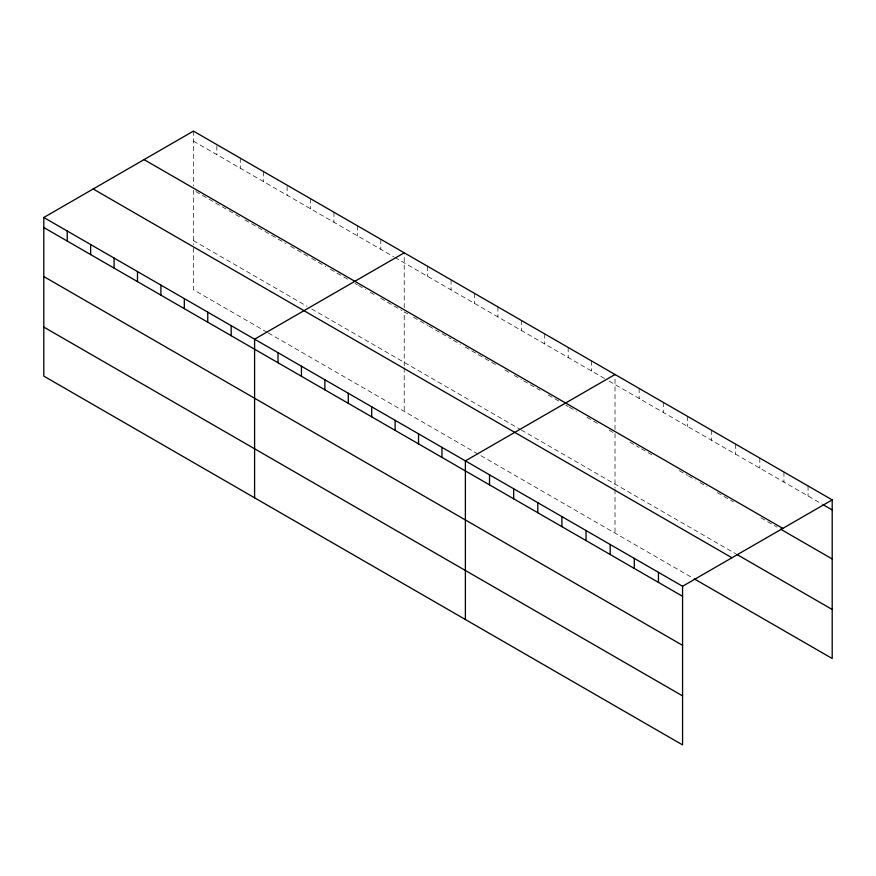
<?xml version="1.0" encoding="UTF-8"?>
<svg xmlns="http://www.w3.org/2000/svg" width="876" height="876" viewBox="0 0 876 876"><rect width="100%" height="100%" fill="white"/><g stroke="black" fill="none" stroke-linecap="round" stroke-linejoin="round"><path stroke-width="0.66" stroke-dasharray="4.38 3.29" d="M404.219 307.783L404.219 252.803M615.018 429.492L615.018 374.501M193.432 141.135L393.685 256.756M394.857 257.435L604.473 378.454M609.159 381.159L821.863 503.963M195.775 191.526L240.276 217.215M244.951 219.92L285.948 243.583M290.624 246.287L310.531 257.785M311.703 258.464L325.762 266.578M330.449 269.282L350.356 280.769M355.032 283.474L357.375 284.831M358.547 285.499L365.577 289.562M370.263 292.266L374.95 294.971M380.797 298.355L401.876 310.52M407.734 313.904L404.219 311.867L404.219 366.475M413.592 317.276L427.641 325.39M428.813 326.069L451.063 338.913M453.407 340.271L460.437 344.323M465.123 347.027L497.907 365.96M504.937 370.022L509.624 372.727M514.3 375.432L521.33 379.483M523.673 380.841L540.065 390.302M548.266 395.032L561.144 402.467M565.83 405.172L568.174 406.53M569.345 407.209L576.375 411.26M586.909 417.348L598.626 424.104M609.159 430.193L613.846 432.897M629.953 442.194L639.152 447.505M641.451 448.83L651.788 454.808M679.371 470.73L687.408 475.372M688.558 476.029L695.456 480.015M700.055 482.665L706.943 486.651M717.291 492.619L733.376 501.904M760.959 517.825L777.045 527.122M193.432 240.692L307.027 306.272M311.703 308.976L520.158 429.328M521.33 430.006L735.676 553.752M267.202 332.322L193.432 289.726L193.432 246.134M268.374 332.99L693.157 578.237M808.066 485.961L808.066 496.002M783.932 472.022L783.932 482.063M759.81 458.093L759.81 468.134M735.676 444.165L735.676 454.206M711.542 430.225L711.542 440.267M687.408 416.297L687.408 426.338M663.285 402.369L663.285 412.41M639.152 388.429L639.152 398.47M615.018 433.576L615.018 488.184M615.018 489.542L615.018 533.123M591.596 360.978L591.596 371.019M568.174 347.454L568.174 357.496M544.752 333.931L544.752 343.972M521.33 320.408L521.33 330.449M497.907 306.885L497.907 316.926M474.485 293.372L474.485 303.403M451.063 279.849L451.063 289.879M427.641 266.326L427.641 276.367M404.219 367.843L404.219 411.424M380.797 239.279L380.797 249.321M357.375 225.756L357.375 235.797M333.953 212.233L333.953 222.274M310.531 198.71L310.531 208.751M287.109 186.446L287.109 195.228M263.687 171.663L263.687 181.704M240.276 158.14L240.276 168.181M216.854 145.876L216.854 154.658M193.432 131.104L193.432 186.084M193.432 190.169L193.432 244.776"/><path stroke-width="1.31" d="M682.568 645.349L682.568 586.274L43.8 217.489L43.8 376.111L682.568 744.896L682.568 645.349L43.8 276.553M694.307 578.905L832.2 658.511L832.2 499.889L193.432 131.104L43.8 217.489M404.219 252.803L254.598 339.187L254.598 497.809M615.018 374.501L465.386 460.885L465.386 619.507M682.568 586.274L832.2 499.889M823.002 504.62L832.2 509.931M144.047 159.607L782.826 528.403M780.494 529.104L832.2 558.965M736.825 554.42L832.2 609.477M93.174 188.975L731.953 557.771M43.8 227.53L682.568 596.315M43.8 327.076L682.568 695.872M658.445 572.346L658.445 582.387M634.312 558.417L634.312 568.447M610.178 544.478L610.178 554.519M586.044 530.549L586.044 540.591M561.91 516.621L561.91 526.651M537.787 502.682L537.787 512.723M513.654 488.753L513.654 498.794M489.52 474.825L489.52 484.855M441.964 447.362L441.964 457.403M418.542 433.839L418.542 443.88M395.12 420.316L395.12 430.357M371.709 406.803L371.709 416.834M348.287 393.28L348.287 403.31M324.865 379.757L324.865 389.798M301.443 366.234L301.443 376.275M278.021 352.71L278.021 362.752M231.176 325.664L231.176 335.705M207.754 312.141L207.754 322.182M184.332 298.617L184.332 308.659M160.91 285.094L160.91 295.135M137.488 271.571L137.488 281.612M114.066 258.048L114.066 268.089M90.644 244.535L90.644 254.566M67.222 231.012L67.222 241.042"/></g></svg>
